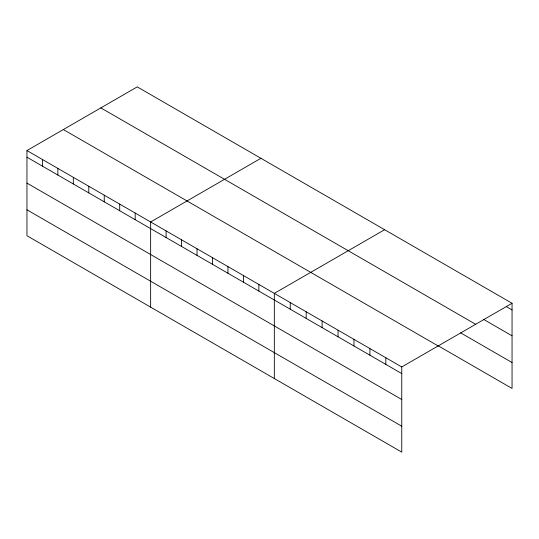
<?xml version="1.0" encoding="UTF-8"?>
<svg xmlns="http://www.w3.org/2000/svg" width="539" height="539" viewBox="0 0 539 539"><rect width="100%" height="100%" fill="white"/><g stroke="black" fill="none" stroke-linecap="round" stroke-linejoin="round"><path stroke-width="0.81" d="M26.95 150.563L401.757 366.951L401.757 452.113L26.95 235.725L26.95 150.563L137.243 86.887L512.05 303.275L512.05 388.437L438.194 345.802M260.93 158.291L150.637 221.974L150.637 307.129M384.617 229.702L274.324 293.378L274.324 378.54M401.757 366.951L512.05 303.275M506.256 306.563L512.05 309.912M483.813 319.519L512.05 335.824M100.847 107.894L475.654 324.289M460.643 332.846L512.05 362.525M63.346 129.549L438.153 345.944M26.95 157.193L401.757 373.588M26.95 183.105L401.757 399.5M26.95 209.806L401.757 426.201M385.83 357.755L385.83 364.391M369.902 348.558L369.902 355.194M353.968 339.361L353.968 345.998M338.041 330.164L338.041 336.801M322.113 320.968L322.113 327.604M306.179 311.771L306.179 318.408M290.251 302.574L290.251 309.211M258.861 284.457L258.861 291.087M243.399 275.53L243.399 282.16M227.943 266.603L227.943 273.233M212.481 257.676L212.481 264.305M197.018 248.748L197.018 255.378M181.555 239.821L181.555 246.451M166.1 230.894L166.1 237.531M135.174 213.046L135.174 219.676M119.712 204.119L119.712 210.749M104.256 195.192L104.256 201.822M88.794 186.265L88.794 192.895M73.331 177.338L73.331 183.967M57.868 168.411L57.868 175.047M42.413 159.483L42.413 166.12"/></g></svg>
